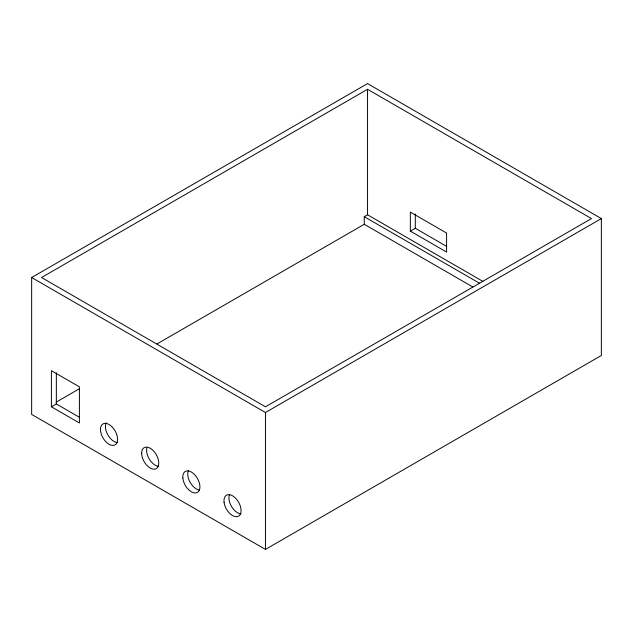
<?xml version="1.0" encoding="UTF-8"?>
<svg xmlns="http://www.w3.org/2000/svg" width="633" height="633" viewBox="0 0 633 633"><rect width="100%" height="100%" fill="white"/><g stroke="black" fill="none" stroke-linecap="round" stroke-linejoin="round"><path stroke-width="0.95" d="M31.65 277.523L367.544 83.596L601.35 218.583L601.35 355.477L265.456 549.404L31.65 414.417L31.65 277.523L265.456 412.51L601.35 218.583M367.544 89.3L41.533 277.523L265.456 406.805L591.467 218.583L367.544 89.3L367.544 214.785L482.924 281.4M157.095 343.893L364.252 224.288L364.252 216.684L367.544 214.785M56.084 402.208L79.196 388.868M51.408 406.805L79.402 422.971L79.402 386.842L51.408 370.685L51.408 406.805L56.345 403.957L79.252 417.179M410.35 231.132L446.574 252.053L446.574 233.039L410.35 212.126L410.35 231.132L415.295 228.284L446.463 246.277M364.252 216.684L479.632 283.299M364.252 224.288L472.796 286.963M415.295 214.025L415.295 228.284M265.456 412.51L265.456 549.404M56.345 372.718L56.345 403.957M199.403 490.061A12.106 6.995 60 0 1 190.114 482.314A12.106 6.995 60 0 1 188.468 470.548M158.756 466.339A12.106 6.995 60 0 1 149.633 459.685A12.106 6.995 60 0 1 146.872 447.958M117.596 442.578A12.106 6.995 60 0 1 107.919 435.021A12.106 6.995 60 0 1 106.217 422.868M240.959 513.861A12.106 6.995 60 0 1 231.583 506.606A12.106 6.995 60 0 1 229.47 494.674M224.074 502.349A12.106 6.995 60 0 0 237.921 516.465A12.106 6.995 60 0 0 235.587 498.203A12.106 6.995 60 0 0 224.074 502.349M100.473 429.435A12.106 6.995 60 0 0 113.315 445.41A12.106 6.995 60 0 0 113.315 428.288A12.106 6.995 60 0 0 100.473 429.435M182.85 478.065A12.106 6.995 60 0 0 196.42 492.806A12.106 6.995 60 0 0 194.814 474.853A12.106 6.995 60 0 0 182.85 478.065M141.642 453.196A12.106 6.995 60 0 0 154.484 469.18A12.106 6.995 60 0 0 154.484 452.049A12.106 6.995 60 0 0 141.642 453.196"/></g></svg>
